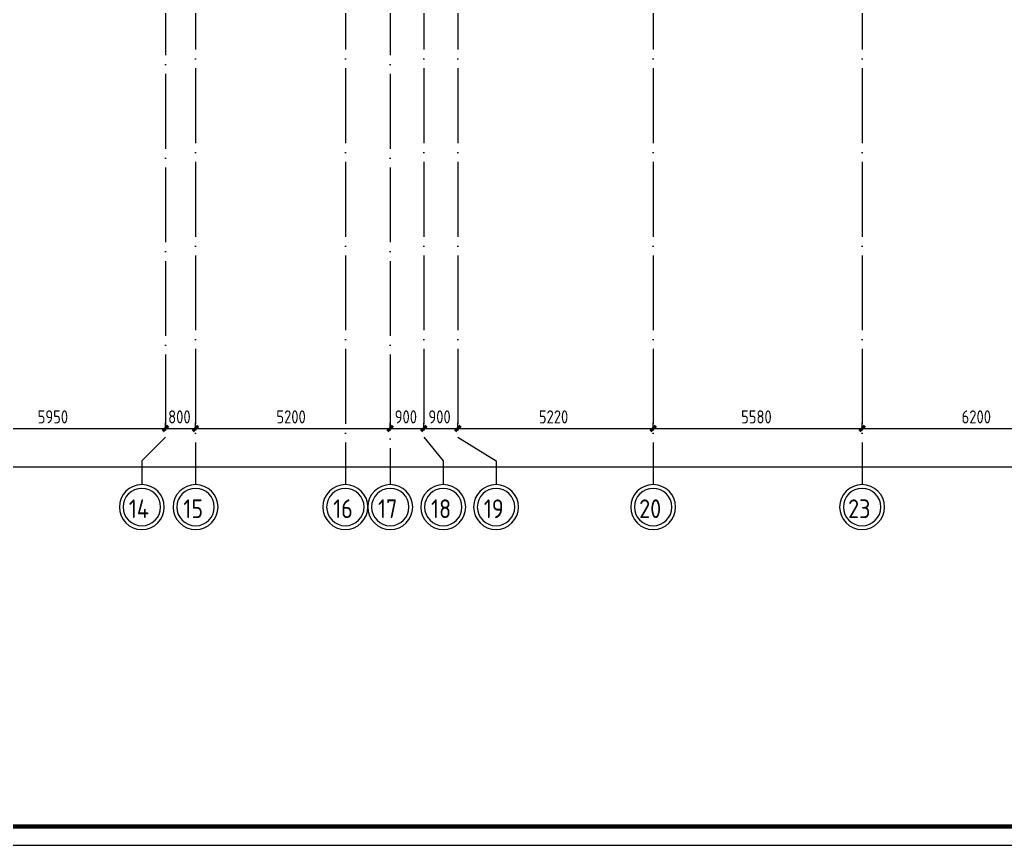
# Model space of a CAD drawing. Header units: millimetres. Extents: x -495897 to 1376592, y -28539 to 470976.
# Drawn here: x -27309 to -988, y 316991 to 339052 of the extents above; entities that cross this region are included whole.
import ezdxf

# ---------------------------------------------------------------- set-up
doc = ezdxf.new("R2010")
doc.units = ezdxf.units.MM
doc.linetypes.add('ADSK_Линия сетки', pattern=[25, 20, -2.5, 0, -2.5])
for name, color, linetype, lineweight in [('Оси', 252, 'Continuous', 9), ('ОФ_рамка', 8, 'Continuous', 60), ('Размеры', 7, 'Continuous', 9)]:
    doc.layers.add(name, color=color, linetype=linetype, lineweight=lineweight)
doc.styles.add('GOST Common_2', font='', dxfattribs={"width": 0.9, "height": 250})
doc.styles.add('GOST Common_4', font='', dxfattribs={"height": 7})
doc.styles.get('GOST Common_2').set_extended_font_data('GOST type B')
doc.styles.get('GOST Common_4').set_extended_font_data('GOST 2.304 type A')

# ---------------------------------------------------------------- blocks, each defined once
blk = doc.blocks.new('А0')
at = {"layer": 'ОФ_рамка', "color": 0, "linetype": 'Continuous', "ltscale": 100}
blk.add_lwpolyline([(224168, -393217), (340568, -393217)], dxfattribs=at)
at = {"layer": 'ОФ_рамка', "color": 0, "linetype": 'Continuous', "lineweight": 5, "ltscale": 100}
blk.add_lwpolyline([(222168, -393717), (341068, -393717)], dxfattribs=at)
blk = doc.blocks.new('1 этаж')
at = {"layer": 'Оси', "color": 251, "linetype": 'ADSK_Линия сетки', "ltscale": 100, "true_color": 0x636466}
for p, q in [((-22656, 32207), (-22656, -32500)), ((-16656, 32207), (-16656, -33770)), ((-21856, -2644), (-21856, -33770)), ((-17856, -2644), (-17856, -33770)), ((-15756, -2644), (-15756, -32500)), ((-14856, -2644), (-14856, -32500)), ((-9636, -2644), (-9636, -33770)), ((-4056, -2644), (-4056, -33770))]:
    blk.add_line(p, q, dxfattribs=at)
at = {"layer": 'Оси', "color": 251, "ltscale": 100, "true_color": 0x636466}
for p, q in [((-22656, -32500), (-23291, -33135)), ((-15756, -32500), (-15241, -33135)), ((-14856, -32500), (-13832, -33135)), ((-23291, -33135), (-23291, -33770)), ((-15241, -33135), (-15241, -33770)), ((-13832, -33135), (-13832, -33770))]:
    blk.add_line(p, q, dxfattribs=at)
at = {"layer": 'Оси', "color": 251, "lineweight": 20, "true_color": 0x636466}
for centre, radius, start, end in [((-23291, -34370), 600, 0, 180), ((-23291, -34370), 500, 0, 180), ((-21856, -34370), 600, 0, 180), ((-21856, -34370), 500, 0, 180), ((-17856, -34370), 600, 0, 180), ((-17856, -34370), 500, 0, 180), ((-16656, -34370), 600, 0, 180), ((-16656, -34370), 500, 0, 180), ((-15241, -34370), 600, 0, 180), ((-15241, -34370), 500, 0, 180), ((-13832, -34370), 600, 0, 180), ((-13832, -34370), 500, 0, 180), ((-9636, -34370), 600, 0, 180), ((-9636, -34370), 500, 0, 180), ((-4056, -34370), 600, 0, 180), ((-4056, -34370), 500, 0, 180), ((-23291, -34370), 600, 180, 0), ((-23291, -34370), 500, 180, 0), ((-21856, -34370), 600, 180, 0), ((-21856, -34370), 500, 180, 0), ((-17856, -34370), 600, 180, 0), ((-17856, -34370), 500, 180, 0), ((-16656, -34370), 600, 180, 0), ((-16656, -34370), 500, 180, 0), ((-15241, -34370), 600, 180, 0), ((-15241, -34370), 500, 180, 0), ((-13832, -34370), 600, 180, 0), ((-13832, -34370), 500, 180, 0), ((-9636, -34370), 600, 180, 0), ((-9636, -34370), 500, 180, 0), ((-4056, -34370), 600, 180, 0), ((-4056, -34370), 500, 180, 0)]:
    blk.add_arc(centre, radius, start, end, dxfattribs=at)
at = {"layer": 'Размеры', "color": 251, "lineweight": 20, "true_color": 0x636466}
for p, q in [((-28606, -32273), (-22656, -32273)), ((-22656, -32273), (-22656, -32123)), ((-22656, -32273), (-22656, -32123)), ((-22656, -32273), (-22656, -32323)), ((-22656, -32273), (-21856, -32273)), ((-22656, -32273), (-22656, -32323)), ((-21856, -32273), (-21856, -32123)), ((-21856, -32273), (-21856, -32123)), ((-21856, -32273), (-21856, -32323)), ((-21856, -32273), (-16656, -32273)), ((-21856, -32273), (-21856, -32323)), ((-16656, -32273), (-16656, -32123)), ((-16656, -32273), (-16656, -32123)), ((-16656, -32273), (-16656, -32323)), ((-16656, -32273), (-15756, -32273)), ((-16656, -32273), (-16656, -32323)), ((-15756, -32273), (-15756, -32123)), ((-15756, -32273), (-15756, -32123)), ((-15756, -32273), (-15756, -32323)), ((-15756, -32273), (-14856, -32273)), ((-15756, -32273), (-15756, -32323)), ((-14856, -32273), (-14856, -32123)), ((-14856, -32273), (-14856, -32123)), ((-14856, -32273), (-14856, -32323)), ((-14856, -32273), (-9636, -32273)), ((-14856, -32273), (-14856, -32323)), ((-9636, -32273), (-9636, -32123)), ((-9636, -32273), (-9636, -32123)), ((-9636, -32273), (-9636, -32323)), ((-9636, -32273), (-4056, -32273)), ((-9636, -32273), (-9636, -32323)), ((-4056, -32273), (-4056, -32123)), ((-4056, -32273), (-4056, -32123)), ((-4056, -32273), (-4056, -32323)), ((-4056, -32273), (2294, -32273)), ((-4056, -32273), (-4056, -32323)), ((-65606, -33291), (2294, -33291))]:
    blk.add_line(p, q, dxfattribs=at)
at = {"layer": 'Размеры', "color": 251, "lineweight": 40, "true_color": 0x636466}
for p, q in [((-22656, -32273), (-22727, -32343)), ((-22656, -32273), (-22727, -32343)), ((-22656, -32273), (-22585, -32202)), ((-22656, -32273), (-22585, -32202)), ((-21856, -32273), (-21927, -32343)), ((-21856, -32273), (-21927, -32343)), ((-21856, -32273), (-21785, -32202)), ((-21856, -32273), (-21785, -32202)), ((-16656, -32273), (-16727, -32343)), ((-16656, -32273), (-16727, -32343)), ((-16656, -32273), (-16585, -32202)), ((-16656, -32273), (-16585, -32202)), ((-15756, -32273), (-15827, -32343)), ((-15756, -32273), (-15827, -32343)), ((-15756, -32273), (-15685, -32202)), ((-15756, -32273), (-15685, -32202)), ((-14856, -32273), (-14927, -32343)), ((-14856, -32273), (-14927, -32343)), ((-14856, -32273), (-14785, -32202)), ((-14856, -32273), (-14785, -32202)), ((-9636, -32273), (-9707, -32343)), ((-9636, -32273), (-9707, -32343)), ((-9636, -32273), (-9565, -32202)), ((-9636, -32273), (-9565, -32202)), ((-4056, -32273), (-4127, -32343)), ((-4056, -32273), (-4127, -32343)), ((-4056, -32273), (-3985, -32202)), ((-4056, -32273), (-3985, -32202))]:
    blk.add_line(p, q, dxfattribs=at)
at = {"layer": 'Оси', "color": 251, "true_color": 0x636466, "style": 'GOST Common_2', "width": 0.9}
for s, p in [('14', (-23639, -34665)), ('15', (-22183, -34665)), ('16', (-18183, -34665)), ('17', (-16983, -34665)), ('18', (-15568, -34665)), ('19', (-14159, -34665)), ('20', (-10008, -34665)), ('23', (-4428, -34665))]:
    blk.add_text(s, height=500, dxfattribs=at).set_placement(p)
at = {"layer": 'Размеры', "color": 251, "lineweight": 20, "true_color": 0x636466, "char_height": 350, "attachment_point": 1, "line_spacing_factor": 1.022761, "style": 'GOST Common_4'}
for s, insert, width in [('5950', (-26072, -31785), 1059.58), ('800', (-22587, -31785), 794.69), ('5200', (-19697, -31785), 1059.58), ('900', (-16537, -31785), 794.69), ('900', (-15637, -31785), 794.69), ('5220', (-12687, -31785), 1059.58), ('5580', (-7287, -31785), 1059.58), ('6200', (-1397, -31785), 1059.58)]:
    blk.add_mtext(s, dxfattribs=dict(at, insert=insert, width=width))

msp = doc.modelspace()

# ---------------------------------------------------------------- block references
msp.add_blockref('1 этаж', (-756.474, 360398.765))
at = {"layer": 'ОФ_рамка', "color": 0, "lineweight": -2}
msp.add_blockref('А0', (-310358.055, 710707.383), dxfattribs=at)

doc.saveas('drawing.dxf')
